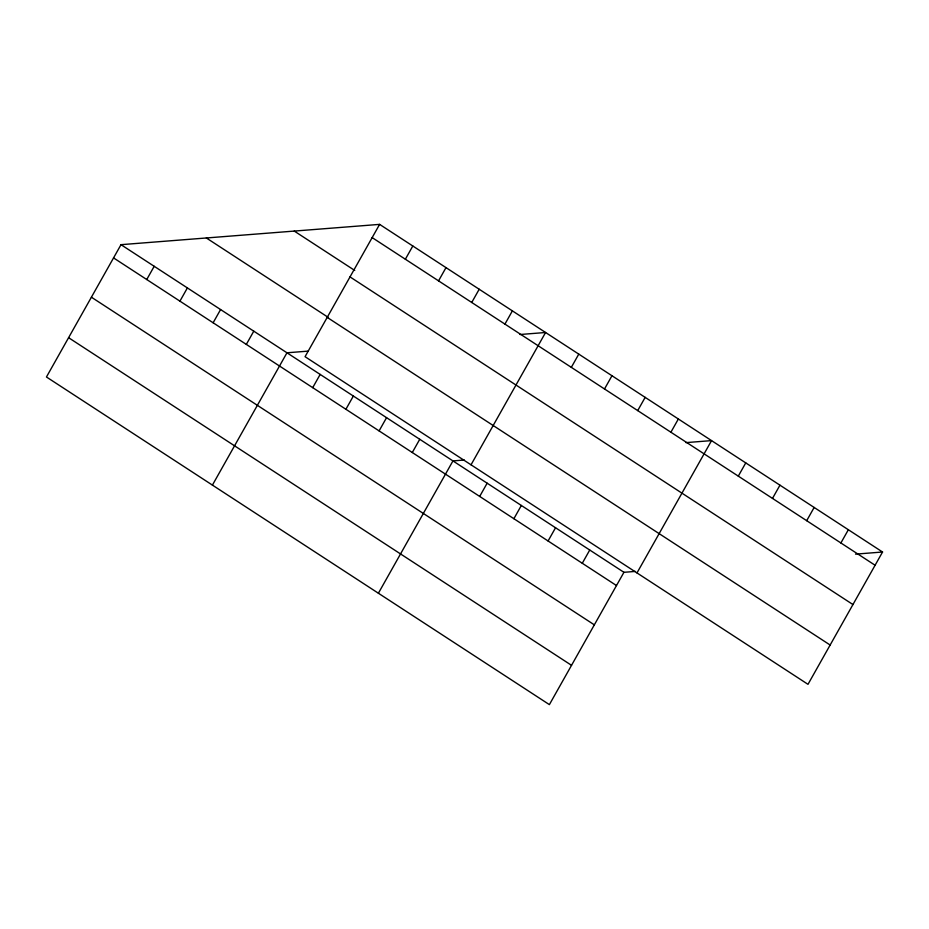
<?xml version="1.0" encoding="UTF-8"?>
<svg xmlns="http://www.w3.org/2000/svg" width="929" height="929" viewBox="0 0 929 929"><rect width="100%" height="100%" fill="white"/><g stroke="black" fill="none" stroke-linecap="round" stroke-linejoin="round"><path stroke-width="1.39" d="M379.613 224.377L305.06 356.69L807.998 684.325L882.55 552.012L379.613 224.377L121.002 244.675L46.45 376.988L549.387 704.623L623.94 572.31L635.32 571.416M146.747 279.524L154.202 266.298M179.936 301.147L187.391 287.92M213.124 322.781L220.591 309.543M246.324 344.404L253.78 331.165M212.416 485.101L286.968 352.788L308.312 351.116M312.713 387.648L320.168 374.422M405.358 259.237L412.813 245.999M345.902 409.271L353.357 396.044M438.546 280.86L446.001 267.622M379.102 430.893L386.557 417.667M471.735 302.482L479.201 289.244M412.29 452.528L419.745 439.289M504.935 324.105L512.39 310.867M378.393 593.225L452.946 460.912L464.326 460.018M471.026 464.814L545.578 332.501L519.985 334.51M479.689 496.423L487.144 483.196M571.323 367.35L578.779 354.123M513.888 518.707L521.343 505.469M604.512 388.972L611.967 375.746M548.087 540.98L555.542 527.753M637.712 410.606L645.167 397.368M582.286 563.264L589.741 550.026M670.901 432.229L678.356 418.991M636.992 572.926L711.556 440.613L685.95 442.622M738.3 476.124L745.755 462.897M772.498 498.408L779.954 485.182M806.697 520.693L814.152 507.455M840.896 542.966L848.351 529.739M855.528 554.137L882.55 552.012M372.157 237.603L875.095 565.25M294.272 231.077L354.739 270.455M350.012 276.9L852.95 604.547M206.343 237.975L328.448 317.521M327.205 317.393L830.143 645.028M121.002 244.675L623.94 572.31M113.547 257.902L616.484 585.549M91.402 297.199L594.339 624.845M68.595 337.691L571.532 665.327"/></g></svg>
